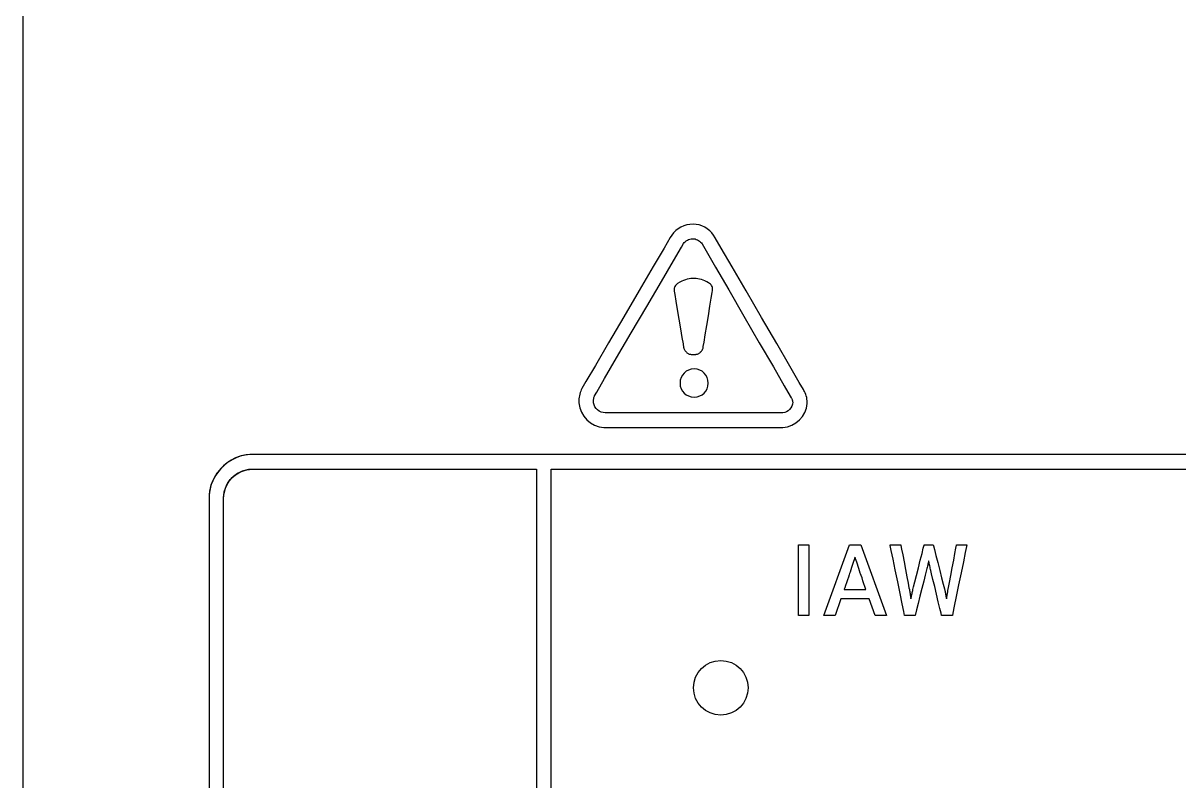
# Model space of a CAD drawing. Extents: x 1 to 47.7, y 0.2 to 33.4.
# Drawn here: x 26 to 27.588, y 11.663 to 12.704 of the extents above; entities that cross this region are included whole.
import ezdxf

# ---------------------------------------------------------------- set-up
doc = ezdxf.new("R2010")
doc.units = 0
doc.header["$MEASUREMENT"] = 0
for name, color, linetype in [('1_1__SCREW_TERMINAL_BLOCK_', 7, 'CONTINUOUS'), ('1_2__SCREW_TERMINAL_BLOCK_', 7, 'CONTINUOUS'), ('1_3__CONNECTORIZED_RELAY__', 7, 'CONTINUOUS'), ('1_4__CONNECTORIZED_RELAY__', 7, 'CONTINUOUS'), ('6_0____DWG', 7, 'CONTINUOUS')]:
    doc.layers.add(name, color=color, linetype=linetype)

msp = doc.modelspace()

# ---------------------------------------------------------------- linework, layer by layer
at = {"layer": '1_1__SCREW_TERMINAL_BLOCK_'}
for points in [[(27.6068, 12.1115), (27.5544, 12.1115), (27.5028, 12.1115), (27.4521, 12.1115), (27.4024, 12.1115), (27.3536, 12.1115), (27.3058, 12.1115), (27.2589, 12.1115), (27.213, 12.1115), (27.1681, 12.1115), (27.1241, 12.1115), (27.0812, 12.1114), (27.0393, 12.1114), (26.9984, 12.1114), (26.9586, 12.1114), (26.9199, 12.1114), (26.8822, 12.1114), (26.8456, 12.1114), (26.8102, 12.1114), (26.7758, 12.1114), (26.7426, 12.1114), (26.7105, 12.1114), (26.6795, 12.1114), (26.6497, 12.1114), (26.6211, 12.1114), (26.5937, 12.1114), (26.5675, 12.1114), (26.5425, 12.1114), (26.5187, 12.1114), (26.4962, 12.1114), (26.475, 12.1114), (26.455, 12.1114), (26.4362, 12.1114), (26.4188, 12.1114), (26.4027, 12.1114), (26.3879, 12.1114), (26.3745, 12.1114), (26.3623, 12.1114), (26.3516, 12.1114), (26.3422, 12.1114), (26.3342, 12.1114), (26.3276, 12.1114), (26.3224, 12.1114), (26.3186, 12.1114), (26.3163, 12.1114), (26.315, 12.1114), (26.3115, 12.1113), (26.3048, 12.1105), (26.2983, 12.109), (26.292, 12.1067), (26.2807, 12.1004), (26.271, 12.0918), (26.2633, 12.0813), (26.2581, 12.0693), (26.2565, 12.0628), (26.2556, 12.0561), (26.2554, 12.0489), (26.2554, 12.0436), (26.2554, 12.0356), (26.2554, 12.025), (26.2554, 12.0119), (26.2554, 11.9964), (26.2554, 11.9786), (26.2554, 11.9585), (26.2554, 11.9364), (26.2554, 11.9123), (26.2554, 11.8863), (26.2554, 11.8585), (26.2554, 11.829), (26.2554, 11.7979), (26.2554, 11.7654), (26.2554, 11.7315), (26.2554, 11.6964), (26.2554, 11.6601)], [(26.2754, 11.6518), (26.2754, 11.6884), (26.2754, 11.7238), (26.2754, 11.758), (26.2754, 11.7908), (26.2754, 11.8222), (26.2754, 11.8521), (26.2754, 11.8802), (26.2754, 11.9067), (26.2754, 11.9312), (26.2754, 11.9538), (26.2754, 11.9743), (26.2754, 11.9926), (26.2754, 12.0087), (26.2754, 12.0223), (26.2754, 12.0335), (26.2754, 12.0421), (26.2754, 12.0479), (26.2754, 12.051), (26.2754, 12.052), (26.2757, 12.0565), (26.2778, 12.0652), (26.2817, 12.073), (26.2871, 12.0797), (26.2938, 12.0851), (26.3016, 12.089), (26.3103, 12.0911), (26.3149, 12.0915), (26.3162, 12.0915), (26.3198, 12.0915), (26.3258, 12.0915), (26.3342, 12.0915), (26.3447, 12.0915), (26.3571, 12.0915), (26.3713, 12.0915), (26.3869, 12.0915), (26.4039, 12.0915), (26.4219, 12.0915), (26.4606, 12.0915), (26.5012, 12.0915), (26.5422, 12.0915), (26.582, 12.0915), (26.6009, 12.0915), (26.6188, 12.0915), (26.6357, 12.0915), (26.6512, 12.0915), (26.6651, 12.0915), (26.6773, 12.0915), (26.6876, 12.0915), (26.6957, 12.0915), (26.7015, 12.0915), (26.7048, 12.0915), (26.7054, 12.0913), (26.7054, 12.0903), (26.7054, 12.0886), (26.7054, 12.0828), (26.7054, 12.0743), (26.7054, 12.0631), (26.7054, 12.0497), (26.7054, 12.0341), (26.7054, 12.0167), (26.7054, 11.9976), (26.7054, 11.9772), (26.7054, 11.9556), (26.7054, 11.9331), (26.7054, 11.8862), (26.7054, 11.8385), (26.7054, 11.7919), (26.7054, 11.7696), (26.7054, 11.7482), (26.7054, 11.7281), (26.7054, 11.7093), (26.7054, 11.6923), (26.7054, 11.6772), (26.7054, 11.6642), (26.7054, 11.6537)], [(26.7254, 11.6569), (26.7254, 11.6683), (26.7254, 11.682), (26.7254, 11.6978), (26.7254, 11.7154), (26.7254, 11.7346), (26.7254, 11.7552), (26.7254, 11.7769), (26.7254, 11.8228), (26.7254, 11.9177), (26.7254, 11.9407), (26.7254, 11.9629), (26.7254, 11.9841), (26.7254, 12.0041), (26.7254, 12.0227), (26.7254, 12.0395), (26.7254, 12.0544), (26.7254, 12.0671), (26.7254, 12.0774), (26.7254, 12.0851), (26.7254, 12.0878), (26.7254, 12.0898), (26.7254, 12.091), (26.7254, 12.0915), (26.7261, 12.0915), (26.7281, 12.0915), (26.7315, 12.0915), (26.7362, 12.0915), (26.7423, 12.0915), (26.7496, 12.0915), (26.7583, 12.0915), (26.7682, 12.0915), (26.7794, 12.0915), (26.7919, 12.0915), (26.8056, 12.0915), (26.8205, 12.0915), (26.8367, 12.0915), (26.8541, 12.0915), (26.8727, 12.0915), (26.8925, 12.0915), (26.9135, 12.0915), (26.9356, 12.0915), (26.9589, 12.0915), (26.9833, 12.0915), (27.0088, 12.0915), (27.0355, 12.0915), (27.0633, 12.0915), (27.0921, 12.0915), (27.1221, 12.0915), (27.1531, 12.0915), (27.1852, 12.0915), (27.2183, 12.0915), (27.2524, 12.0915), (27.2876, 12.0915), (27.3238, 12.0915), (27.361, 12.0915), (27.3991, 12.0915), (27.4383, 12.0915), (27.4784, 12.0915), (27.5194, 12.0915), (27.5614, 12.0915), (27.6043, 12.0915)], [(27.0653, 11.8902), (27.0653, 11.9874), (27.0794, 11.9874), (27.0794, 11.8902), (27.0653, 11.8902)], [(27.1704, 11.8902), (27.1623, 11.9133), (27.1233, 11.9133), (27.1153, 11.8902), (27.1001, 11.8902), (27.1351, 11.9874), (27.1506, 11.9874), (27.186, 11.8902), (27.1704, 11.8902)]]:
    msp.add_lwpolyline(points, dxfattribs=at)
for points in [[(27.2765, 11.8902), (27.276, 11.8902), (27.2746, 11.8902), (27.2726, 11.8902), (27.2702, 11.8902), (27.2677, 11.8902), (27.2653, 11.8902), (27.2634, 11.8902), (27.2621, 11.8902), (27.2618, 11.8903), (27.261, 11.8935), (27.2594, 11.9001), (27.2572, 11.9092), (27.2547, 11.9196), (27.2522, 11.9303), (27.2498, 11.94), (27.248, 11.9477), (27.2469, 11.9522), (27.2465, 11.9537), (27.2462, 11.9553), (27.2458, 11.9569), (27.2455, 11.9584), (27.2451, 11.9599), (27.2448, 11.9613), (27.2445, 11.9627), (27.2443, 11.9641), (27.244, 11.9654), (27.2437, 11.9651), (27.2435, 11.9637), (27.2432, 11.9623), (27.2429, 11.9609), (27.2426, 11.9595), (27.2422, 11.958), (27.2419, 11.9564), (27.2415, 11.9549), (27.2412, 11.9533), (27.2407, 11.9514), (27.2393, 11.9459), (27.2372, 11.9376), (27.2347, 11.9275), (27.232, 11.9168), (27.2294, 11.9067), (27.2273, 11.8981), (27.2258, 11.8922), (27.2253, 11.8902), (27.2247, 11.8902), (27.2233, 11.8902), (27.2212, 11.8902), (27.2189, 11.8902), (27.2164, 11.8902), (27.2141, 11.8902), (27.2123, 11.8902), (27.2111, 11.8902), (27.2108, 11.8905), (27.2097, 11.8957), (27.2076, 11.9062), (27.2047, 11.9205), (27.2014, 11.9366), (27.198, 11.953), (27.195, 11.9679), (27.1926, 11.9796), (27.1912, 11.9864), (27.1911, 11.9874), (27.1921, 11.9874), (27.1939, 11.9874), (27.1961, 11.9874), (27.1986, 11.9874), (27.201, 11.9874), (27.2032, 11.9874), (27.2048, 11.9874), (27.2057, 11.9874), (27.2059, 11.9863), (27.2068, 11.9815), (27.2083, 11.9737), (27.2102, 11.9641), (27.2121, 11.9537), (27.2141, 11.9436), (27.2157, 11.9349), (27.2169, 11.9286), (27.2174, 11.926), (27.2176, 11.9247), (27.2179, 11.9233), (27.2182, 11.9219), (27.2184, 11.9205), (27.2187, 11.919), (27.2189, 11.9175), (27.2191, 11.9161), (27.2194, 11.9146), (27.2196, 11.9134), (27.2199, 11.9149), (27.2202, 11.9163), (27.2205, 11.9178), (27.2208, 11.9192), (27.2211, 11.9207), (27.2214, 11.9221), (27.2217, 11.9235), (27.222, 11.9249), (27.2223, 11.9261), (27.2232, 11.9296), (27.2249, 11.9364), (27.2272, 11.9455), (27.2298, 11.9558), (27.2324, 11.9662), (27.2348, 11.9755), (27.2366, 11.9828), (27.2377, 11.9869), (27.2379, 11.9874), (27.2388, 11.9874), (27.2403, 11.9874), (27.2422, 11.9874), (27.2443, 11.9874), (27.2464, 11.9874), (27.2482, 11.9874), (27.2496, 11.9874), (27.2503, 11.9874), (27.2506, 11.9861), (27.2519, 11.981), (27.2539, 11.9729), (27.2564, 11.963), (27.2591, 11.9523), (27.2617, 11.942), (27.2639, 11.9332), (27.2655, 11.927), (27.2661, 11.9245), (27.2664, 11.9234), (27.2666, 11.9222), (27.2669, 11.921), (27.2672, 11.9197), (27.2675, 11.9184), (27.2677, 11.9171), (27.268, 11.9158), (27.2683, 11.9144), (27.2685, 11.9135), (27.2688, 11.9149), (27.2691, 11.9164), (27.2693, 11.9178), (27.2695, 11.9191), (27.2698, 11.9204), (27.27, 11.9216), (27.2702, 11.9228), (27.2703, 11.9239), (27.2705, 11.9249), (27.2712, 11.9287), (27.2725, 11.9358), (27.2743, 11.9452), (27.2763, 11.9557), (27.2783, 11.9663), (27.28, 11.9757), (27.2814, 11.983), (27.2821, 11.987), (27.2824, 11.9874), (27.2834, 11.9874), (27.2852, 11.9874), (27.2874, 11.9874), (27.2898, 11.9874), (27.2921, 11.9874), (27.2942, 11.9874), (27.2957, 11.9874), (27.2964, 11.9874), (27.2959, 11.9852), (27.2943, 11.977), (27.2917, 11.9642), (27.2885, 11.9488), (27.2851, 11.9323), (27.2819, 11.9165), (27.2791, 11.903), (27.2772, 11.8937)], [(27.15, 11.9487), (27.1489, 11.9519), (27.1479, 11.9549), (27.1469, 11.9579), (27.146, 11.9607), (27.1451, 11.9634), (27.1443, 11.9659), (27.1435, 11.9683), (27.1428, 11.9706), (27.1422, 11.9693), (27.1415, 11.9669), (27.1407, 11.9644), (27.1399, 11.9618), (27.139, 11.959), (27.1381, 11.9561), (27.1371, 11.9531), (27.136, 11.9499), (27.1354, 11.9482), (27.1348, 11.9463), (27.1337, 11.9432), (27.1324, 11.9394), (27.131, 11.9354), (27.1296, 11.9316), (27.1286, 11.9285), (27.1279, 11.9266), (27.128, 11.9263), (27.1301, 11.9263), (27.134, 11.9263), (27.139, 11.9263), (27.1444, 11.9263), (27.1497, 11.9263), (27.1541, 11.9263), (27.157, 11.9263), (27.1578, 11.9263), (27.1573, 11.9276), (27.1564, 11.9303), (27.1551, 11.9339), (27.1537, 11.9379), (27.1524, 11.9419), (27.1511, 11.9453), (27.1503, 11.9478)], [(26.9959, 11.7912), (26.9951, 11.7836), (26.9929, 11.7766), (26.9895, 11.7702), (26.9849, 11.7647), (26.9793, 11.7601), (26.973, 11.7566), (26.9659, 11.7545), (26.9584, 11.7537), (26.9508, 11.7545), (26.9438, 11.7566), (26.9374, 11.7601), (26.9318, 11.7647), (26.9273, 11.7702), (26.9238, 11.7766), (26.9216, 11.7836), (26.9209, 11.7912), (26.9216, 11.7987), (26.9238, 11.8058), (26.9273, 11.8122), (26.9318, 11.8177), (26.9374, 11.8223), (26.9438, 11.8257), (26.9508, 11.8279), (26.9584, 11.8287), (26.9659, 11.8279), (26.973, 11.8257), (26.9793, 11.8223), (26.9849, 11.8177), (26.9895, 11.8122), (26.9929, 11.8058), (26.9951, 11.7987)]]:
    msp.add_lwpolyline(points, close=True, dxfattribs=at)
at = {"layer": '1_2__SCREW_TERMINAL_BLOCK_'}
for points in [[(27.6068, 12.1115), (27.5544, 12.1115), (27.5028, 12.1115), (27.4521, 12.1115), (27.4024, 12.1115), (27.3536, 12.1115), (27.3058, 12.1115), (27.2589, 12.1115), (27.213, 12.1115), (27.1681, 12.1115), (27.1241, 12.1115), (27.0812, 12.1114), (27.0393, 12.1114), (26.9984, 12.1114), (26.9586, 12.1114), (26.9199, 12.1114), (26.8822, 12.1114), (26.8456, 12.1114), (26.8102, 12.1114), (26.7758, 12.1114), (26.7426, 12.1114), (26.7105, 12.1114), (26.6795, 12.1114), (26.6497, 12.1114), (26.6211, 12.1114), (26.5937, 12.1114), (26.5675, 12.1114), (26.5425, 12.1114), (26.5187, 12.1114), (26.4962, 12.1114), (26.475, 12.1114), (26.455, 12.1114), (26.4362, 12.1114), (26.4188, 12.1114), (26.4027, 12.1114), (26.3879, 12.1114), (26.3745, 12.1114), (26.3623, 12.1114), (26.3516, 12.1114), (26.3422, 12.1114), (26.3342, 12.1114), (26.3276, 12.1114), (26.3224, 12.1114), (26.3186, 12.1114), (26.3163, 12.1114), (26.315, 12.1114), (26.3115, 12.1113), (26.3048, 12.1105), (26.2983, 12.109), (26.292, 12.1067), (26.2807, 12.1004), (26.271, 12.0918), (26.2633, 12.0813), (26.2581, 12.0693), (26.2565, 12.0628), (26.2556, 12.0561), (26.2554, 12.0489), (26.2554, 12.0436), (26.2554, 12.0356), (26.2554, 12.025), (26.2554, 12.0119), (26.2554, 11.9964), (26.2554, 11.9786), (26.2554, 11.9585), (26.2554, 11.9364), (26.2554, 11.9123), (26.2554, 11.8863), (26.2554, 11.8585), (26.2554, 11.829), (26.2554, 11.7979), (26.2554, 11.7654), (26.2554, 11.7315), (26.2554, 11.6964), (26.2554, 11.6601)], [(26.2754, 11.6518), (26.2754, 11.6884), (26.2754, 11.7238), (26.2754, 11.758), (26.2754, 11.7908), (26.2754, 11.8222), (26.2754, 11.8521), (26.2754, 11.8802), (26.2754, 11.9067), (26.2754, 11.9312), (26.2754, 11.9538), (26.2754, 11.9743), (26.2754, 11.9926), (26.2754, 12.0087), (26.2754, 12.0223), (26.2754, 12.0335), (26.2754, 12.0421), (26.2754, 12.0479), (26.2754, 12.051), (26.2754, 12.052), (26.2757, 12.0565), (26.2778, 12.0652), (26.2817, 12.073), (26.2871, 12.0797), (26.2938, 12.0851), (26.3016, 12.089), (26.3103, 12.0911), (26.3149, 12.0915), (26.3162, 12.0915), (26.3198, 12.0915), (26.3258, 12.0915), (26.3342, 12.0915), (26.3447, 12.0915), (26.3571, 12.0915), (26.3713, 12.0915), (26.3869, 12.0915), (26.4039, 12.0915), (26.4219, 12.0915), (26.4606, 12.0915), (26.5012, 12.0915), (26.5422, 12.0915), (26.582, 12.0915), (26.6009, 12.0915), (26.6188, 12.0915), (26.6357, 12.0915), (26.6512, 12.0915), (26.6651, 12.0915), (26.6773, 12.0915), (26.6876, 12.0915), (26.6957, 12.0915), (26.7015, 12.0915), (26.7048, 12.0915), (26.7054, 12.0913), (26.7054, 12.0903), (26.7054, 12.0886), (26.7054, 12.0828), (26.7054, 12.0743), (26.7054, 12.0631), (26.7054, 12.0497), (26.7054, 12.0341), (26.7054, 12.0167), (26.7054, 11.9976), (26.7054, 11.9772), (26.7054, 11.9556), (26.7054, 11.9331), (26.7054, 11.8862), (26.7054, 11.8385), (26.7054, 11.7919), (26.7054, 11.7696), (26.7054, 11.7482), (26.7054, 11.7281), (26.7054, 11.7093), (26.7054, 11.6923), (26.7054, 11.6772), (26.7054, 11.6642), (26.7054, 11.6537)], [(26.7254, 11.6569), (26.7254, 11.6683), (26.7254, 11.682), (26.7254, 11.6978), (26.7254, 11.7154), (26.7254, 11.7346), (26.7254, 11.7552), (26.7254, 11.7769), (26.7254, 11.8228), (26.7254, 11.9177), (26.7254, 11.9407), (26.7254, 11.9629), (26.7254, 11.9841), (26.7254, 12.0041), (26.7254, 12.0227), (26.7254, 12.0395), (26.7254, 12.0544), (26.7254, 12.0671), (26.7254, 12.0774), (26.7254, 12.0851), (26.7254, 12.0878), (26.7254, 12.0898), (26.7254, 12.091), (26.7254, 12.0915), (26.7261, 12.0915), (26.7281, 12.0915), (26.7315, 12.0915), (26.7362, 12.0915), (26.7423, 12.0915), (26.7496, 12.0915), (26.7583, 12.0915), (26.7682, 12.0915), (26.7794, 12.0915), (26.7919, 12.0915), (26.8056, 12.0915), (26.8205, 12.0915), (26.8367, 12.0915), (26.8541, 12.0915), (26.8727, 12.0915), (26.8925, 12.0915), (26.9135, 12.0915), (26.9356, 12.0915), (26.9589, 12.0915), (26.9833, 12.0915), (27.0088, 12.0915), (27.0355, 12.0915), (27.0633, 12.0915), (27.0921, 12.0915), (27.1221, 12.0915), (27.1531, 12.0915), (27.1852, 12.0915), (27.2183, 12.0915), (27.2524, 12.0915), (27.2876, 12.0915), (27.3238, 12.0915), (27.361, 12.0915), (27.3991, 12.0915), (27.4383, 12.0915), (27.4784, 12.0915), (27.5194, 12.0915), (27.5614, 12.0915), (27.6043, 12.0915)], [(27.0653, 11.8902), (27.0653, 11.9874), (27.0794, 11.9874), (27.0794, 11.8902), (27.0653, 11.8902)], [(27.1704, 11.8902), (27.1623, 11.9133), (27.1233, 11.9133), (27.1153, 11.8902), (27.1001, 11.8902), (27.1351, 11.9874), (27.1506, 11.9874), (27.186, 11.8902), (27.1704, 11.8902)]]:
    msp.add_lwpolyline(points, dxfattribs=at)
for points in [[(27.2765, 11.8902), (27.276, 11.8902), (27.2746, 11.8902), (27.2726, 11.8902), (27.2702, 11.8902), (27.2677, 11.8902), (27.2653, 11.8902), (27.2634, 11.8902), (27.2621, 11.8902), (27.2618, 11.8903), (27.261, 11.8935), (27.2594, 11.9001), (27.2572, 11.9092), (27.2547, 11.9196), (27.2522, 11.9303), (27.2498, 11.94), (27.248, 11.9477), (27.2469, 11.9522), (27.2465, 11.9537), (27.2462, 11.9553), (27.2458, 11.9569), (27.2455, 11.9584), (27.2451, 11.9599), (27.2448, 11.9613), (27.2445, 11.9627), (27.2443, 11.9641), (27.244, 11.9654), (27.2437, 11.9651), (27.2435, 11.9637), (27.2432, 11.9623), (27.2429, 11.9609), (27.2426, 11.9595), (27.2422, 11.958), (27.2419, 11.9564), (27.2415, 11.9549), (27.2412, 11.9533), (27.2407, 11.9514), (27.2393, 11.9459), (27.2372, 11.9376), (27.2347, 11.9275), (27.232, 11.9168), (27.2294, 11.9067), (27.2273, 11.8981), (27.2258, 11.8922), (27.2253, 11.8902), (27.2247, 11.8902), (27.2233, 11.8902), (27.2212, 11.8902), (27.2189, 11.8902), (27.2164, 11.8902), (27.2141, 11.8902), (27.2123, 11.8902), (27.2111, 11.8902), (27.2108, 11.8905), (27.2097, 11.8957), (27.2076, 11.9062), (27.2047, 11.9205), (27.2014, 11.9366), (27.198, 11.953), (27.195, 11.9679), (27.1926, 11.9796), (27.1912, 11.9864), (27.1911, 11.9874), (27.1921, 11.9874), (27.1939, 11.9874), (27.1961, 11.9874), (27.1986, 11.9874), (27.201, 11.9874), (27.2032, 11.9874), (27.2048, 11.9874), (27.2057, 11.9874), (27.2059, 11.9863), (27.2068, 11.9815), (27.2083, 11.9737), (27.2102, 11.9641), (27.2121, 11.9537), (27.2141, 11.9436), (27.2157, 11.9349), (27.2169, 11.9286), (27.2174, 11.926), (27.2176, 11.9247), (27.2179, 11.9233), (27.2182, 11.9219), (27.2184, 11.9205), (27.2187, 11.919), (27.2189, 11.9175), (27.2191, 11.9161), (27.2194, 11.9146), (27.2196, 11.9134), (27.2199, 11.9149), (27.2202, 11.9163), (27.2205, 11.9178), (27.2208, 11.9192), (27.2211, 11.9207), (27.2214, 11.9221), (27.2217, 11.9235), (27.222, 11.9249), (27.2223, 11.9261), (27.2232, 11.9296), (27.2249, 11.9364), (27.2272, 11.9455), (27.2298, 11.9558), (27.2324, 11.9662), (27.2348, 11.9755), (27.2366, 11.9828), (27.2377, 11.9869), (27.2379, 11.9874), (27.2388, 11.9874), (27.2403, 11.9874), (27.2422, 11.9874), (27.2443, 11.9874), (27.2464, 11.9874), (27.2482, 11.9874), (27.2496, 11.9874), (27.2503, 11.9874), (27.2506, 11.9861), (27.2519, 11.981), (27.2539, 11.9729), (27.2564, 11.963), (27.2591, 11.9523), (27.2617, 11.942), (27.2639, 11.9332), (27.2655, 11.927), (27.2661, 11.9245), (27.2664, 11.9234), (27.2666, 11.9222), (27.2669, 11.921), (27.2672, 11.9197), (27.2675, 11.9184), (27.2677, 11.9171), (27.268, 11.9158), (27.2683, 11.9144), (27.2685, 11.9135), (27.2688, 11.9149), (27.2691, 11.9164), (27.2693, 11.9178), (27.2695, 11.9191), (27.2698, 11.9204), (27.27, 11.9216), (27.2702, 11.9228), (27.2703, 11.9239), (27.2705, 11.9249), (27.2712, 11.9287), (27.2725, 11.9358), (27.2743, 11.9452), (27.2763, 11.9557), (27.2783, 11.9663), (27.28, 11.9757), (27.2814, 11.983), (27.2821, 11.987), (27.2824, 11.9874), (27.2834, 11.9874), (27.2852, 11.9874), (27.2874, 11.9874), (27.2898, 11.9874), (27.2921, 11.9874), (27.2942, 11.9874), (27.2957, 11.9874), (27.2964, 11.9874), (27.2959, 11.9852), (27.2943, 11.977), (27.2917, 11.9642), (27.2885, 11.9488), (27.2851, 11.9323), (27.2819, 11.9165), (27.2791, 11.903), (27.2772, 11.8937)], [(27.15, 11.9487), (27.1489, 11.9519), (27.1479, 11.9549), (27.1469, 11.9579), (27.146, 11.9607), (27.1451, 11.9634), (27.1443, 11.9659), (27.1435, 11.9683), (27.1428, 11.9706), (27.1422, 11.9693), (27.1415, 11.9669), (27.1407, 11.9644), (27.1399, 11.9618), (27.139, 11.959), (27.1381, 11.9561), (27.1371, 11.9531), (27.136, 11.9499), (27.1354, 11.9482), (27.1348, 11.9463), (27.1337, 11.9432), (27.1324, 11.9394), (27.131, 11.9354), (27.1296, 11.9316), (27.1286, 11.9285), (27.1279, 11.9266), (27.128, 11.9263), (27.1301, 11.9263), (27.134, 11.9263), (27.139, 11.9263), (27.1444, 11.9263), (27.1497, 11.9263), (27.1541, 11.9263), (27.157, 11.9263), (27.1578, 11.9263), (27.1573, 11.9276), (27.1564, 11.9303), (27.1551, 11.9339), (27.1537, 11.9379), (27.1524, 11.9419), (27.1511, 11.9453), (27.1503, 11.9478)], [(26.9959, 11.7912), (26.9951, 11.7836), (26.9929, 11.7766), (26.9895, 11.7702), (26.9849, 11.7647), (26.9793, 11.7601), (26.973, 11.7566), (26.9659, 11.7545), (26.9584, 11.7537), (26.9508, 11.7545), (26.9438, 11.7566), (26.9374, 11.7601), (26.9318, 11.7647), (26.9273, 11.7702), (26.9238, 11.7766), (26.9216, 11.7836), (26.9209, 11.7912), (26.9216, 11.7987), (26.9238, 11.8058), (26.9273, 11.8122), (26.9318, 11.8177), (26.9374, 11.8223), (26.9438, 11.8257), (26.9508, 11.8279), (26.9584, 11.8287), (26.9659, 11.8279), (26.973, 11.8257), (26.9793, 11.8223), (26.9849, 11.8177), (26.9895, 11.8122), (26.9929, 11.8058), (26.9951, 11.7987)]]:
    msp.add_lwpolyline(points, close=True, dxfattribs=at)
at = {"layer": '1_3__CONNECTORIZED_RELAY__'}
for points in [[(27.6363, 12.1115), (27.5834, 12.1115), (27.5313, 12.1115), (27.4802, 12.1115), (27.4299, 12.1115), (27.3806, 12.1115), (27.3322, 12.1115), (27.2848, 12.1115), (27.2384, 12.1115), (27.1929, 12.1115), (27.1484, 12.1115), (27.1049, 12.1115), (27.0625, 12.1114), (27.021, 12.1114), (26.9806, 12.1114), (26.9413, 12.1114), (26.903, 12.1114), (26.8658, 12.1114), (26.8297, 12.1114), (26.7947, 12.1114), (26.7609, 12.1114), (26.7281, 12.1114), (26.6966, 12.1114), (26.6661, 12.1114), (26.6369, 12.1114), (26.6088, 12.1114), (26.5819, 12.1114), (26.5562, 12.1114), (26.5318, 12.1114), (26.5086, 12.1114), (26.4866, 12.1114), (26.4659, 12.1114), (26.4465, 12.1114), (26.4283, 12.1114), (26.4115, 12.1114), (26.396, 12.1114), (26.3818, 12.1114), (26.3689, 12.1114), (26.3574, 12.1114), (26.3472, 12.1114), (26.3385, 12.1114), (26.3311, 12.1114), (26.3251, 12.1114), (26.3205, 12.1114), (26.3174, 12.1114), (26.3157, 12.1114), (26.3148, 12.1114), (26.3131, 12.1114), (26.3063, 12.1108), (26.2997, 12.1094), (26.2934, 12.1073), (26.2819, 12.1012), (26.272, 12.0928), (26.2641, 12.0825), (26.2585, 12.0707), (26.2568, 12.0643), (26.2557, 12.0576), (26.2554, 12.0512), (26.2554, 12.0484), (26.2554, 12.0429), (26.2554, 12.0346), (26.2554, 12.0237), (26.2554, 12.0103), (26.2554, 11.9945), (26.2554, 11.9764), (26.2554, 11.9562), (26.2554, 11.9338), (26.2554, 11.9095), (26.2554, 11.8833), (26.2554, 11.8553), (26.2554, 11.8256), (26.2554, 11.7944), (26.2554, 11.7617), (26.2554, 11.7277), (26.2554, 11.6924), (26.2554, 11.656)], [(26.2754, 11.6477), (26.2754, 11.7043), (26.2754, 11.758), (26.2754, 11.7837), (26.2754, 11.8085), (26.2754, 11.8323), (26.2754, 11.8553), (26.2754, 11.8772), (26.2754, 11.898), (26.2754, 11.9178), (26.2754, 11.9364), (26.2754, 11.9538), (26.2754, 11.9699), (26.2754, 11.9847), (26.2754, 11.9982), (26.2754, 12.0103), (26.2754, 12.0209), (26.2754, 12.0301), (26.2754, 12.0376), (26.2754, 12.0436), (26.2754, 12.0479), (26.2754, 12.0506), (26.2754, 12.0515), (26.276, 12.0585), (26.2778, 12.0652), (26.2807, 12.0714), (26.2845, 12.0769), (26.2892, 12.0817), (26.2947, 12.0857), (26.3007, 12.0887), (26.3073, 12.0906), (26.3143, 12.0914), (26.3171, 12.0915), (26.3203, 12.0915), (26.325, 12.0915), (26.3311, 12.0915), (26.3386, 12.0915), (26.3473, 12.0915), (26.3571, 12.0915), (26.368, 12.0915), (26.3798, 12.0915), (26.4058, 12.0915), (26.4345, 12.0915), (26.465, 12.0915), (26.5286, 12.0915), (26.5602, 12.0915), (26.5905, 12.0915), (26.6188, 12.0915), (26.6445, 12.0915), (26.656, 12.0915), (26.6666, 12.0915), (26.6761, 12.0915), (26.6844, 12.0915), (26.6915, 12.0915), (26.6972, 12.0915), (26.7015, 12.0915), (26.7043, 12.0915), (26.7054, 12.0915), (26.7054, 12.0912), (26.7054, 12.0901), (26.7054, 12.0881), (26.7054, 12.0852), (26.7054, 12.0815), (26.7054, 12.077), (26.7054, 12.0656), (26.7054, 12.0512), (26.7054, 12.0341), (26.7054, 12.0145), (26.7054, 11.9925), (26.7054, 11.9684), (26.7054, 11.9423), (26.7054, 11.9146), (26.7054, 11.8853), (26.7054, 11.8547), (26.7054, 11.8229), (26.7054, 11.7903), (26.7054, 11.7232), (26.7054, 11.6549)], [(26.7254, 11.6586), (26.7254, 11.7263), (26.7254, 11.7929), (26.7254, 11.8253), (26.7254, 11.8567), (26.7254, 11.887), (26.7254, 11.9161), (26.7254, 11.9436), (26.7254, 11.9694), (26.7254, 11.9934), (26.7254, 12.0151), (26.7254, 12.0346), (26.7254, 12.0516), (26.7254, 12.0658), (26.7254, 12.0771), (26.7254, 12.0816), (26.7254, 12.0853), (26.7254, 12.0881), (26.7254, 12.0901), (26.7254, 12.0912), (26.7259, 12.0915), (26.7273, 12.0915), (26.7295, 12.0915), (26.7324, 12.0915), (26.7362, 12.0915), (26.7408, 12.0915), (26.7462, 12.0915), (26.7524, 12.0915), (26.7594, 12.0915), (26.7756, 12.0915), (26.795, 12.0915), (26.8173, 12.0915), (26.8427, 12.0915), (26.8709, 12.0915), (26.9021, 12.0915), (26.9361, 12.0915), (26.9729, 12.0915), (27.0125, 12.0915), (27.0547, 12.0915), (27.0996, 12.0915), (27.1472, 12.0915), (27.1973, 12.0915), (27.2499, 12.0915), (27.305, 12.0915), (27.3625, 12.0915), (27.4225, 12.0915), (27.4847, 12.0915), (27.5493, 12.0915), (27.6161, 12.0915)], [(27.0653, 11.8902), (27.0653, 11.9874), (27.0794, 11.9874), (27.0794, 11.8902), (27.0653, 11.8902)], [(27.1704, 11.8902), (27.1623, 11.9133), (27.1233, 11.9133), (27.1153, 11.8902), (27.1001, 11.8902), (27.1351, 11.9874), (27.1506, 11.9874), (27.186, 11.8902), (27.1704, 11.8902)]]:
    msp.add_lwpolyline(points, dxfattribs=at)
for points in [[(27.2765, 11.8902), (27.276, 11.8902), (27.2746, 11.8902), (27.2726, 11.8902), (27.2702, 11.8902), (27.2677, 11.8902), (27.2653, 11.8902), (27.2634, 11.8902), (27.2621, 11.8902), (27.2618, 11.8903), (27.261, 11.8935), (27.2594, 11.9001), (27.2572, 11.9092), (27.2547, 11.9196), (27.2522, 11.9303), (27.2498, 11.94), (27.248, 11.9477), (27.2469, 11.9522), (27.2465, 11.9537), (27.2462, 11.9553), (27.2458, 11.9569), (27.2455, 11.9584), (27.2451, 11.9599), (27.2448, 11.9613), (27.2445, 11.9627), (27.2443, 11.9641), (27.244, 11.9654), (27.2437, 11.9651), (27.2435, 11.9637), (27.2432, 11.9623), (27.2429, 11.9609), (27.2426, 11.9595), (27.2422, 11.958), (27.2419, 11.9564), (27.2415, 11.9549), (27.2412, 11.9533), (27.2407, 11.9514), (27.2393, 11.9459), (27.2372, 11.9376), (27.2347, 11.9275), (27.232, 11.9168), (27.2294, 11.9067), (27.2273, 11.8981), (27.2258, 11.8922), (27.2253, 11.8902), (27.2247, 11.8902), (27.2233, 11.8902), (27.2212, 11.8902), (27.2189, 11.8902), (27.2164, 11.8902), (27.2141, 11.8902), (27.2123, 11.8902), (27.2111, 11.8902), (27.2108, 11.8905), (27.2097, 11.8957), (27.2076, 11.9062), (27.2047, 11.9205), (27.2014, 11.9366), (27.198, 11.953), (27.195, 11.9679), (27.1926, 11.9796), (27.1912, 11.9864), (27.1911, 11.9874), (27.1921, 11.9874), (27.1939, 11.9874), (27.1961, 11.9874), (27.1986, 11.9874), (27.201, 11.9874), (27.2032, 11.9874), (27.2048, 11.9874), (27.2057, 11.9874), (27.2059, 11.9863), (27.2068, 11.9815), (27.2083, 11.9737), (27.2102, 11.9641), (27.2121, 11.9537), (27.2141, 11.9436), (27.2157, 11.9349), (27.2169, 11.9286), (27.2174, 11.926), (27.2176, 11.9247), (27.2179, 11.9233), (27.2182, 11.9219), (27.2184, 11.9205), (27.2187, 11.919), (27.2189, 11.9175), (27.2191, 11.9161), (27.2194, 11.9146), (27.2196, 11.9134), (27.2199, 11.9149), (27.2202, 11.9163), (27.2205, 11.9178), (27.2208, 11.9192), (27.2211, 11.9207), (27.2214, 11.9221), (27.2217, 11.9235), (27.222, 11.9249), (27.2223, 11.9261), (27.2232, 11.9296), (27.2249, 11.9364), (27.2272, 11.9455), (27.2298, 11.9558), (27.2324, 11.9662), (27.2348, 11.9755), (27.2366, 11.9828), (27.2377, 11.9869), (27.2379, 11.9874), (27.2388, 11.9874), (27.2403, 11.9874), (27.2422, 11.9874), (27.2443, 11.9874), (27.2464, 11.9874), (27.2482, 11.9874), (27.2496, 11.9874), (27.2503, 11.9874), (27.2506, 11.9861), (27.2519, 11.981), (27.2539, 11.9729), (27.2564, 11.963), (27.2591, 11.9523), (27.2617, 11.942), (27.2639, 11.9332), (27.2655, 11.927), (27.2661, 11.9245), (27.2664, 11.9234), (27.2666, 11.9222), (27.2669, 11.921), (27.2672, 11.9197), (27.2675, 11.9184), (27.2677, 11.9171), (27.268, 11.9158), (27.2683, 11.9144), (27.2685, 11.9135), (27.2688, 11.9149), (27.2691, 11.9164), (27.2693, 11.9178), (27.2695, 11.9191), (27.2698, 11.9204), (27.27, 11.9216), (27.2702, 11.9228), (27.2703, 11.9239), (27.2705, 11.9249), (27.2712, 11.9287), (27.2725, 11.9358), (27.2743, 11.9452), (27.2763, 11.9557), (27.2783, 11.9663), (27.28, 11.9757), (27.2814, 11.983), (27.2821, 11.987), (27.2824, 11.9874), (27.2834, 11.9874), (27.2852, 11.9874), (27.2874, 11.9874), (27.2898, 11.9874), (27.2921, 11.9874), (27.2942, 11.9874), (27.2957, 11.9874), (27.2964, 11.9874), (27.2959, 11.9852), (27.2943, 11.977), (27.2917, 11.9642), (27.2885, 11.9488), (27.2851, 11.9323), (27.2819, 11.9165), (27.2791, 11.903), (27.2772, 11.8937)], [(27.15, 11.9487), (27.1489, 11.9519), (27.1479, 11.9549), (27.1469, 11.9579), (27.146, 11.9607), (27.1451, 11.9634), (27.1443, 11.9659), (27.1435, 11.9683), (27.1428, 11.9706), (27.1422, 11.9693), (27.1415, 11.9669), (27.1407, 11.9644), (27.1399, 11.9618), (27.139, 11.959), (27.1381, 11.9561), (27.1371, 11.9531), (27.136, 11.9499), (27.1354, 11.9482), (27.1348, 11.9463), (27.1337, 11.9432), (27.1324, 11.9394), (27.131, 11.9354), (27.1296, 11.9316), (27.1286, 11.9285), (27.1279, 11.9266), (27.128, 11.9263), (27.1301, 11.9263), (27.134, 11.9263), (27.139, 11.9263), (27.1444, 11.9263), (27.1497, 11.9263), (27.1541, 11.9263), (27.157, 11.9263), (27.1578, 11.9263), (27.1573, 11.9276), (27.1564, 11.9303), (27.1551, 11.9339), (27.1537, 11.9379), (27.1524, 11.9419), (27.1511, 11.9453), (27.1503, 11.9478)], [(26.9959, 11.7912), (26.9951, 11.7836), (26.9929, 11.7766), (26.9895, 11.7702), (26.9849, 11.7647), (26.9793, 11.7601), (26.973, 11.7566), (26.9659, 11.7545), (26.9584, 11.7537), (26.9508, 11.7545), (26.9438, 11.7566), (26.9374, 11.7601), (26.9318, 11.7647), (26.9273, 11.7702), (26.9238, 11.7766), (26.9216, 11.7836), (26.9209, 11.7912), (26.9216, 11.7987), (26.9238, 11.8058), (26.9273, 11.8122), (26.9318, 11.8177), (26.9374, 11.8223), (26.9438, 11.8257), (26.9508, 11.8279), (26.9584, 11.8287), (26.9659, 11.8279), (26.973, 11.8257), (26.9793, 11.8223), (26.9849, 11.8177), (26.9895, 11.8122), (26.9929, 11.8058), (26.9951, 11.7987)]]:
    msp.add_lwpolyline(points, close=True, dxfattribs=at)
at = {"layer": '1_4__CONNECTORIZED_RELAY__'}
for points in [[(27.6245, 12.1115), (27.5703, 12.1115), (27.517, 12.1115), (27.4647, 12.1115), (27.4134, 12.1115), (27.363, 12.1115), (27.3137, 12.1115), (27.2653, 12.1115), (27.218, 12.1115), (27.1718, 12.1115), (27.1265, 12.1115), (27.0824, 12.1114), (27.0393, 12.1114), (26.9973, 12.1114), (26.9565, 12.1114), (26.9167, 12.1114), (26.8781, 12.1114), (26.8406, 12.1114), (26.8044, 12.1114), (26.7692, 12.1114), (26.7353, 12.1114), (26.7026, 12.1114), (26.6711, 12.1114), (26.6409, 12.1114), (26.6119, 12.1114), (26.5841, 12.1114), (26.5576, 12.1114), (26.5325, 12.1114), (26.5086, 12.1114), (26.486, 12.1114), (26.4648, 12.1114), (26.4449, 12.1114), (26.4264, 12.1114), (26.4093, 12.1114), (26.3935, 12.1114), (26.3792, 12.1114), (26.3662, 12.1114), (26.3547, 12.1114), (26.3447, 12.1114), (26.3361, 12.1114), (26.3289, 12.1114), (26.3233, 12.1114), (26.3191, 12.1114), (26.3165, 12.1114), (26.3154, 12.1114), (26.3119, 12.1114), (26.305, 12.1105), (26.2983, 12.109), (26.2919, 12.1067), (26.2859, 12.1037), (26.2802, 12.1001), (26.2751, 12.0958), (26.2663, 12.0859), (26.2627, 12.0802), (26.2598, 12.0741), (26.2576, 12.0677), (26.2561, 12.061), (26.2554, 12.054), (26.2554, 12.0509), (26.2554, 12.0496), (26.2554, 12.0476), (26.2554, 12.0412), (26.2554, 12.0321), (26.2554, 12.0202), (26.2554, 12.0057), (26.2554, 11.9887), (26.2554, 11.9694), (26.2554, 11.9477), (26.2554, 11.9239), (26.2554, 11.898), (26.2554, 11.8703), (26.2554, 11.8406), (26.2554, 11.8093), (26.2554, 11.7764), (26.2554, 11.742), (26.2554, 11.7063), (26.2554, 11.6692), (26.2554, 11.6311)], [(26.2754, 11.6373), (26.2754, 11.6753), (26.2754, 11.7121), (26.2754, 11.7477), (26.2754, 11.7819), (26.2754, 11.8145), (26.2754, 11.8456), (26.2754, 11.8749), (26.2754, 11.9024), (26.2754, 11.9279), (26.2754, 11.9514), (26.2754, 11.9727), (26.2754, 11.9917), (26.2754, 12.0083), (26.2754, 12.0223), (26.2754, 12.0338), (26.2754, 12.0425), (26.2754, 12.0483), (26.2754, 12.0501), (26.2754, 12.0512), (26.2763, 12.0602), (26.2793, 12.0688), (26.2841, 12.0763), (26.2903, 12.0826), (26.2978, 12.0874), (26.3064, 12.0904), (26.3154, 12.0915), (26.3172, 12.0915), (26.3218, 12.0915), (26.329, 12.0915), (26.3386, 12.0915), (26.3503, 12.0915), (26.364, 12.0915), (26.3793, 12.0915), (26.3962, 12.0915), (26.4143, 12.0915), (26.4335, 12.0915), (26.474, 12.0915), (26.5579, 12.0915), (26.5978, 12.0915), (26.6164, 12.0915), (26.6339, 12.0915), (26.6499, 12.0915), (26.6644, 12.0915), (26.677, 12.0915), (26.6876, 12.0915), (26.6959, 12.0915), (26.7018, 12.0915), (26.7049, 12.0915), (26.7054, 12.0915), (26.7054, 12.0909), (26.7054, 12.0887), (26.7054, 12.085), (26.7054, 12.0798), (26.7054, 12.0733), (26.7054, 12.0653), (26.7054, 12.0562), (26.7054, 12.0457), (26.7054, 12.0341), (26.7054, 12.0214), (26.7054, 12.0077), (26.7054, 11.9929), (26.7054, 11.9772), (26.7054, 11.9607), (26.7054, 11.9433), (26.7054, 11.9063), (26.7054, 11.8668), (26.7054, 11.8252), (26.7054, 11.7821), (26.7054, 11.7377), (26.7054, 11.6475)], [(26.7254, 11.6441), (26.7254, 11.7336), (26.7254, 11.7777), (26.7254, 11.8207), (26.7254, 11.8622), (26.7254, 11.9017), (26.7254, 11.9388), (26.7254, 11.9563), (26.7254, 11.973), (26.7254, 11.9888), (26.7254, 12.0037), (26.7254, 12.0177), (26.7254, 12.0307), (26.7254, 12.0425), (26.7254, 12.0532), (26.7254, 12.0628), (26.7254, 12.071), (26.7254, 12.078), (26.7254, 12.0835), (26.7254, 12.0877), (26.7254, 12.0903), (26.7254, 12.0914), (26.7254, 12.0915), (26.7265, 12.0915), (26.729, 12.0915), (26.7329, 12.0915), (26.7383, 12.0915), (26.745, 12.0915), (26.7531, 12.0915), (26.7626, 12.0915), (26.7734, 12.0915), (26.7856, 12.0915), (26.7991, 12.0915), (26.814, 12.0915), (26.8301, 12.0915), (26.8475, 12.0915), (26.8662, 12.0915), (26.8862, 12.0915), (26.9074, 12.0915), (26.9298, 12.0915), (26.9535, 12.0915), (26.9784, 12.0915), (27.0045, 12.0915), (27.0317, 12.0915), (27.0602, 12.0915), (27.0898, 12.0915), (27.1205, 12.0915), (27.1524, 12.0915), (27.1854, 12.0915), (27.2195, 12.0915), (27.2547, 12.0915), (27.291, 12.0915), (27.3283, 12.0915), (27.3667, 12.0915), (27.4062, 12.0915), (27.4466, 12.0915), (27.4881, 12.0915), (27.5306, 12.0915), (27.5741, 12.0915), (27.6185, 12.0915)], [(27.0653, 11.8902), (27.0653, 11.9874), (27.0794, 11.9874), (27.0794, 11.8902), (27.0653, 11.8902)], [(27.1704, 11.8902), (27.1623, 11.9133), (27.1233, 11.9133), (27.1153, 11.8902), (27.1001, 11.8902), (27.1351, 11.9874), (27.1506, 11.9874), (27.186, 11.8902), (27.1704, 11.8902)]]:
    msp.add_lwpolyline(points, dxfattribs=at)
for points in [[(27.2765, 11.8902), (27.276, 11.8902), (27.2746, 11.8902), (27.2726, 11.8902), (27.2702, 11.8902), (27.2677, 11.8902), (27.2653, 11.8902), (27.2634, 11.8902), (27.2621, 11.8902), (27.2618, 11.8903), (27.261, 11.8935), (27.2594, 11.9001), (27.2572, 11.9092), (27.2547, 11.9196), (27.2522, 11.9303), (27.2498, 11.94), (27.248, 11.9477), (27.2469, 11.9522), (27.2465, 11.9537), (27.2462, 11.9553), (27.2458, 11.9569), (27.2455, 11.9584), (27.2451, 11.9599), (27.2448, 11.9613), (27.2445, 11.9627), (27.2443, 11.9641), (27.244, 11.9654), (27.2437, 11.9651), (27.2435, 11.9637), (27.2432, 11.9623), (27.2429, 11.9609), (27.2426, 11.9595), (27.2422, 11.958), (27.2419, 11.9564), (27.2415, 11.9549), (27.2412, 11.9533), (27.2407, 11.9514), (27.2393, 11.9459), (27.2372, 11.9376), (27.2347, 11.9275), (27.232, 11.9168), (27.2294, 11.9067), (27.2273, 11.8981), (27.2258, 11.8922), (27.2253, 11.8902), (27.2247, 11.8902), (27.2233, 11.8902), (27.2212, 11.8902), (27.2189, 11.8902), (27.2164, 11.8902), (27.2141, 11.8902), (27.2123, 11.8902), (27.2111, 11.8902), (27.2108, 11.8905), (27.2097, 11.8957), (27.2076, 11.9062), (27.2047, 11.9205), (27.2014, 11.9366), (27.198, 11.953), (27.195, 11.9679), (27.1926, 11.9796), (27.1912, 11.9864), (27.1911, 11.9874), (27.1921, 11.9874), (27.1939, 11.9874), (27.1961, 11.9874), (27.1986, 11.9874), (27.201, 11.9874), (27.2032, 11.9874), (27.2048, 11.9874), (27.2057, 11.9874), (27.2059, 11.9863), (27.2068, 11.9815), (27.2083, 11.9737), (27.2102, 11.9641), (27.2121, 11.9537), (27.2141, 11.9436), (27.2157, 11.9349), (27.2169, 11.9286), (27.2174, 11.926), (27.2176, 11.9247), (27.2179, 11.9233), (27.2182, 11.9219), (27.2184, 11.9205), (27.2187, 11.919), (27.2189, 11.9175), (27.2191, 11.9161), (27.2194, 11.9146), (27.2196, 11.9134), (27.2199, 11.9149), (27.2202, 11.9163), (27.2205, 11.9178), (27.2208, 11.9192), (27.2211, 11.9207), (27.2214, 11.9221), (27.2217, 11.9235), (27.222, 11.9249), (27.2223, 11.9261), (27.2232, 11.9296), (27.2249, 11.9364), (27.2272, 11.9455), (27.2298, 11.9558), (27.2324, 11.9662), (27.2348, 11.9755), (27.2366, 11.9828), (27.2377, 11.9869), (27.2379, 11.9874), (27.2388, 11.9874), (27.2403, 11.9874), (27.2422, 11.9874), (27.2443, 11.9874), (27.2464, 11.9874), (27.2482, 11.9874), (27.2496, 11.9874), (27.2503, 11.9874), (27.2506, 11.9861), (27.2519, 11.981), (27.2539, 11.9729), (27.2564, 11.963), (27.2591, 11.9523), (27.2617, 11.942), (27.2639, 11.9332), (27.2655, 11.927), (27.2661, 11.9245), (27.2664, 11.9234), (27.2666, 11.9222), (27.2669, 11.921), (27.2672, 11.9197), (27.2675, 11.9184), (27.2677, 11.9171), (27.268, 11.9158), (27.2683, 11.9144), (27.2685, 11.9135), (27.2688, 11.9149), (27.2691, 11.9164), (27.2693, 11.9178), (27.2695, 11.9191), (27.2698, 11.9204), (27.27, 11.9216), (27.2702, 11.9228), (27.2703, 11.9239), (27.2705, 11.9249), (27.2712, 11.9287), (27.2725, 11.9358), (27.2743, 11.9452), (27.2763, 11.9557), (27.2783, 11.9663), (27.28, 11.9757), (27.2814, 11.983), (27.2821, 11.987), (27.2824, 11.9874), (27.2834, 11.9874), (27.2852, 11.9874), (27.2874, 11.9874), (27.2898, 11.9874), (27.2921, 11.9874), (27.2942, 11.9874), (27.2957, 11.9874), (27.2964, 11.9874), (27.2959, 11.9852), (27.2943, 11.977), (27.2917, 11.9642), (27.2885, 11.9488), (27.2851, 11.9323), (27.2819, 11.9165), (27.2791, 11.903), (27.2772, 11.8937)], [(27.15, 11.9487), (27.1489, 11.9519), (27.1479, 11.9549), (27.1469, 11.9579), (27.146, 11.9607), (27.1451, 11.9634), (27.1443, 11.9659), (27.1435, 11.9683), (27.1428, 11.9706), (27.1422, 11.9693), (27.1415, 11.9669), (27.1407, 11.9644), (27.1399, 11.9618), (27.139, 11.959), (27.1381, 11.9561), (27.1371, 11.9531), (27.136, 11.9499), (27.1354, 11.9482), (27.1348, 11.9463), (27.1337, 11.9432), (27.1324, 11.9394), (27.131, 11.9354), (27.1296, 11.9316), (27.1286, 11.9285), (27.1279, 11.9266), (27.128, 11.9263), (27.1301, 11.9263), (27.134, 11.9263), (27.139, 11.9263), (27.1444, 11.9263), (27.1497, 11.9263), (27.1541, 11.9263), (27.157, 11.9263), (27.1578, 11.9263), (27.1573, 11.9276), (27.1564, 11.9303), (27.1551, 11.9339), (27.1537, 11.9379), (27.1524, 11.9419), (27.1511, 11.9453), (27.1503, 11.9478)], [(26.9959, 11.7912), (26.9951, 11.7836), (26.9929, 11.7766), (26.9895, 11.7702), (26.9849, 11.7647), (26.9793, 11.7601), (26.973, 11.7566), (26.9659, 11.7545), (26.9584, 11.7537), (26.9508, 11.7545), (26.9438, 11.7566), (26.9374, 11.7601), (26.9318, 11.7647), (26.9273, 11.7702), (26.9238, 11.7766), (26.9216, 11.7836), (26.9209, 11.7912), (26.9216, 11.7987), (26.9238, 11.8058), (26.9273, 11.8122), (26.9318, 11.8177), (26.9374, 11.8223), (26.9438, 11.8257), (26.9508, 11.8279), (26.9584, 11.8287), (26.9659, 11.8279), (26.973, 11.8257), (26.9793, 11.8223), (26.9849, 11.8177), (26.9895, 11.8122), (26.9929, 11.8058), (26.9951, 11.7987)]]:
    msp.add_lwpolyline(points, close=True, dxfattribs=at)
at = {"layer": '6_0____DWG'}
msp.add_lwpolyline([(26, 11.6334), (26, 11.7342), (26, 11.8371), (26, 11.9416), (26, 12.0477), (26, 12.155), (26, 12.2634), (26, 12.3727), (26, 12.4827), (26, 12.7036), (26, 12.9246)], dxfattribs=at)
for points in [[(26.9203, 12.4276), (26.916, 12.4274), (26.9117, 12.4266), (26.9076, 12.4253), (26.9036, 12.4235), (26.8999, 12.4214), (26.8966, 12.4188), (26.8936, 12.4159), (26.891, 12.4127), (26.8889, 12.4092), (26.8806, 12.3949), (26.8656, 12.3694), (26.8463, 12.3365), (26.8251, 12.3002), (26.8043, 12.2647), (26.7862, 12.2338), (26.7732, 12.2115), (26.7676, 12.202), (26.7668, 12.2003), (26.766, 12.1984), (26.7653, 12.1964), (26.7647, 12.1943), (26.7643, 12.1922), (26.7639, 12.1901), (26.7636, 12.188), (26.7635, 12.1859), (26.7635, 12.1822), (26.7646, 12.1757), (26.7669, 12.1695), (26.7701, 12.1639), (26.7743, 12.159), (26.7793, 12.1549), (26.785, 12.1517), (26.7911, 12.1496), (26.7977, 12.1487), (26.8049, 12.1487), (26.8264, 12.1487), (26.8595, 12.1487), (26.8996, 12.1487), (26.942, 12.1487), (26.9821, 12.1487), (27.0152, 12.1487), (27.0367, 12.1487), (27.0438, 12.1487), (27.0502, 12.1496), (27.0562, 12.1517), (27.0617, 12.1548), (27.0666, 12.1588), (27.0707, 12.1635), (27.0739, 12.169), (27.0761, 12.1749), (27.0771, 12.1813), (27.0771, 12.185), (27.0768, 12.1874), (27.0764, 12.1897), (27.0758, 12.1919), (27.0751, 12.194), (27.0743, 12.1959), (27.0734, 12.1977), (27.0726, 12.1992), (27.0718, 12.2005), (27.0662, 12.2101), (27.0532, 12.2325), (27.0352, 12.2636), (27.0144, 12.2994), (26.9932, 12.3359), (26.974, 12.369), (26.9591, 12.3948), (26.9508, 12.4091), (26.9486, 12.4126), (26.9461, 12.4158), (26.9432, 12.4187), (26.9399, 12.4213), (26.9363, 12.4235), (26.9325, 12.4252), (26.9285, 12.4265), (26.9244, 12.4274)], [(27.0572, 12.1835), (27.0569, 12.1805), (27.056, 12.1778), (27.0547, 12.1754), (27.0529, 12.1733), (27.0509, 12.1716), (27.0486, 12.1702), (27.0462, 12.1692), (27.0437, 12.1687), (27.0404, 12.1687), (27.0239, 12.1687), (26.9941, 12.1687), (26.9559, 12.1687), (26.9137, 12.1687), (26.8723, 12.1687), (26.8363, 12.1687), (26.8105, 12.1687), (26.7994, 12.1687), (26.7967, 12.1689), (26.7939, 12.1697), (26.7913, 12.1709), (26.789, 12.1726), (26.787, 12.1747), (26.7854, 12.1771), (26.7843, 12.1797), (26.7836, 12.1825), (26.7835, 12.1848), (26.7835, 12.1858), (26.7836, 12.1868), (26.7838, 12.1878), (26.784, 12.1888), (26.7842, 12.1898), (26.7844, 12.1907), (26.7847, 12.1915), (26.785, 12.1922), (26.7879, 12.1972), (26.7987, 12.2156), (26.8153, 12.244), (26.8355, 12.2783), (26.8568, 12.3147), (26.8769, 12.3491), (26.8935, 12.3775), (26.9043, 12.3959), (26.9073, 12.4011), (26.9083, 12.4024), (26.9095, 12.4036), (26.9109, 12.4047), (26.9125, 12.4056), (26.9142, 12.4064), (26.916, 12.407), (26.9178, 12.4074), (26.9197, 12.4076), (26.9214, 12.4076), (26.923, 12.4073), (26.9247, 12.4068), (26.9263, 12.4061), (26.9279, 12.4052), (26.9293, 12.4042), (26.9306, 12.4031), (26.9317, 12.4019), (26.9326, 12.4006), (26.9382, 12.391), (26.9512, 12.3685), (26.9693, 12.3373), (26.9901, 12.3014), (27.0113, 12.2648), (27.0306, 12.2316), (27.0456, 12.2058), (27.0539, 12.1914), (27.0551, 12.1894), (27.0556, 12.1886), (27.0559, 12.1878), (27.0563, 12.187), (27.0566, 12.1862), (27.0568, 12.1854), (27.057, 12.1847), (27.0571, 12.184)], [(26.8991, 12.3462), (26.898, 12.3454), (26.8969, 12.3444), (26.8961, 12.3434), (26.8953, 12.3422), (26.8948, 12.3409), (26.8944, 12.3396), (26.8942, 12.3382), (26.8942, 12.3368), (26.8944, 12.3356), (26.8952, 12.3309), (26.8967, 12.322), (26.8987, 12.3103), (26.9009, 12.2971), (26.9032, 12.2838), (26.9051, 12.2721), (26.9066, 12.2632), (26.9074, 12.2585), (26.9076, 12.2577), (26.9078, 12.2569), (26.9082, 12.2561), (26.9086, 12.2553), (26.9091, 12.2545), (26.9096, 12.2538), (26.9102, 12.253), (26.9107, 12.2524), (26.9113, 12.2518), (26.9119, 12.2512), (26.9127, 12.2507), (26.9134, 12.2502), (26.9142, 12.2498), (26.9151, 12.2494), (26.9159, 12.2492), (26.9168, 12.249), (26.9177, 12.2489), (26.9183, 12.2489), (26.9186, 12.2489), (26.9192, 12.2489), (26.92, 12.2489), (26.9208, 12.2489), (26.9216, 12.2489), (26.9224, 12.2489), (26.923, 12.2489), (26.9233, 12.2489), (26.9239, 12.2489), (26.9248, 12.249), (26.9256, 12.2492), (26.9265, 12.2494), (26.9273, 12.2498), (26.9281, 12.2501), (26.9289, 12.2506), (26.9296, 12.2511), (26.9303, 12.2517), (26.9303, 12.2518), (26.9304, 12.2519), (26.9305, 12.252), (26.9307, 12.2522), (26.9309, 12.2523), (26.931, 12.2525), (26.9312, 12.2526), (26.9312, 12.2527), (26.9314, 12.2529), (26.9319, 12.2534), (26.9324, 12.254), (26.9328, 12.2546), (26.9332, 12.2553), (26.9335, 12.2559), (26.9337, 12.2566), (26.934, 12.2573), (26.9341, 12.258), (26.9344, 12.2596), (26.9354, 12.2658), (26.9371, 12.2759), (26.9391, 12.2885), (26.9413, 12.302), (26.9435, 12.315), (26.9453, 12.326), (26.9466, 12.3338), (26.947, 12.3366), (26.9472, 12.338), (26.9471, 12.3394), (26.9469, 12.3408), (26.9464, 12.342), (26.9458, 12.3433), (26.9451, 12.3444), (26.9442, 12.3454), (26.9431, 12.3463), (26.9415, 12.3473), (26.9392, 12.3486), (26.9367, 12.3497), (26.9343, 12.3507), (26.9318, 12.3515), (26.9293, 12.3522), (26.9268, 12.3527), (26.9244, 12.353), (26.9221, 12.3532), (26.9197, 12.3532), (26.9172, 12.353), (26.9148, 12.3526), (26.9124, 12.3521), (26.9099, 12.3513), (26.9073, 12.3504), (26.9047, 12.3492), (26.902, 12.3478)], [(26.9218, 12.2289), (26.9178, 12.2286), (26.9141, 12.2274), (26.9108, 12.2257), (26.9079, 12.2233), (26.9056, 12.2204), (26.9038, 12.2171), (26.9027, 12.2133), (26.9024, 12.2093), (26.9027, 12.2053), (26.9038, 12.2018), (26.9056, 12.1985), (26.9079, 12.1958), (26.9108, 12.1935), (26.9141, 12.1918), (26.9178, 12.1907), (26.9218, 12.1903), (26.9258, 12.1907), (26.9295, 12.1918), (26.9328, 12.1935), (26.9357, 12.1958), (26.938, 12.1985), (26.9398, 12.2018), (26.9408, 12.2053), (26.9412, 12.2093), (26.9408, 12.2133), (26.9398, 12.2171), (26.938, 12.2204), (26.9357, 12.2233), (26.9328, 12.2257), (26.9295, 12.2274), (26.9258, 12.2286)]]:
    msp.add_lwpolyline(points, close=True, dxfattribs=at)

doc.saveas('drawing.dxf')
